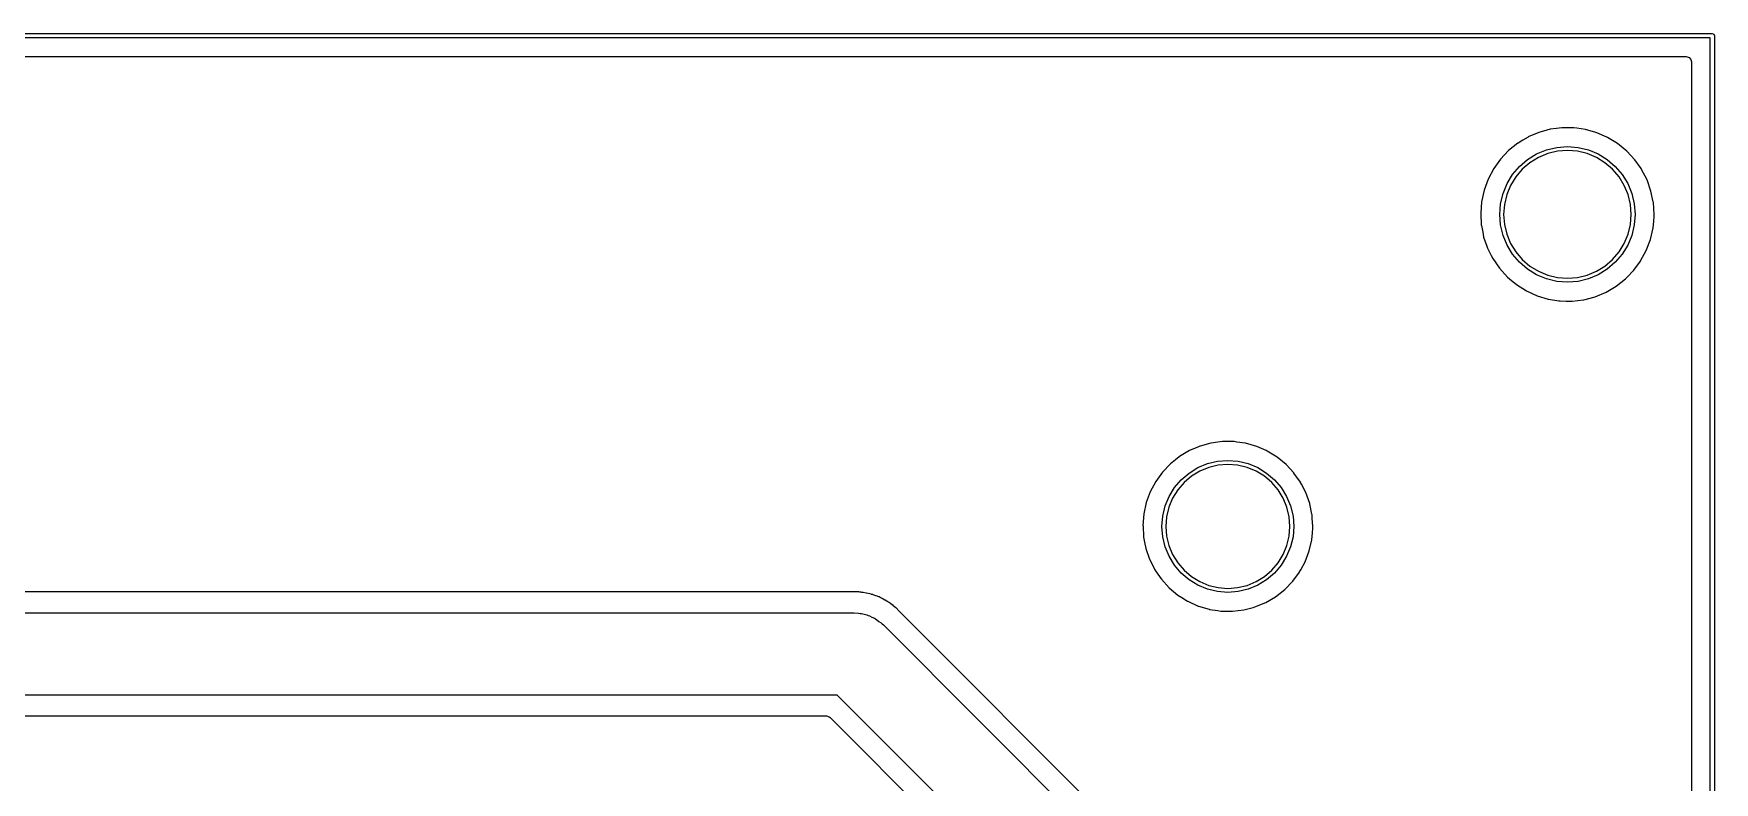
# Model space of a CAD drawing. Extents: x 71 to 221, y -163 to -63.
# Drawn here: x 179.81 to 220.75, y -81.18 to -62.95 of the extents above; entities that cross this region are included whole.
import ezdxf

# ---------------------------------------------------------------- set-up
doc = ezdxf.new("R2010")
doc.units = 0
doc.layers.add('BLACK', color=7, linetype='CONTINUOUS')

msp = doc.modelspace()

# ---------------------------------------------------------------- linework, layer by layer
at = {"layer": 'BLACK', "linetype": 'CONTINUOUS'}
for p, q in [((70.7, -62.95), (220.7, -62.95)), ((220.7, -62.95), (220.735, -62.9646)), ((220.735, -62.9646), (220.75, -63)), ((220.75, -63), (220.75, -163)), ((220.65, -63.05), (70.75, -63.05)), ((220.65, -162.95), (220.65, -63.05)), ((71.3345, -63.5085), (220.065, -63.5085)), ((220.065, -63.5085), (220.134, -63.5285)), ((220.134, -63.5285), (220.18, -63.5822)), ((220.18, -63.5822), (220.191, -63.6345)), ((220.191, -63.6345), (220.191, -162.365)), ((216.211, -65.4669), (216.086, -65.5415)), ((216.214, -65.4652), (216.211, -65.4669)), ((216.471, -65.3558), (216.214, -65.4652)), ((216.214, -65.4652), (216.214, -65.4652)), ((216.475, -65.3541), (216.471, -65.3558)), ((216.671, -65.3004), (216.475, -65.3541)), ((216.748, -65.2794), (216.671, -65.3004)), ((216.752, -65.2783), (216.748, -65.2794)), ((216.748, -65.2794), (216.748, -65.2794)), ((216.908, -65.2578), (216.752, -65.2783)), ((217.033, -65.2413), (216.908, -65.2578)), ((217.037, -65.2407), (217.033, -65.2413)), ((217.033, -65.2413), (217.033, -65.2413)), ((217.042, -65.2408), (217.037, -65.2407)), ((217.32, -65.2422), (217.042, -65.2408)), ((217.042, -65.2408), (217.042, -65.2408)), ((217.325, -65.2422), (217.32, -65.2422)), ((217.32, -65.2422), (217.32, -65.2422)), ((217.329, -65.2429), (217.325, -65.2422)), ((217.397, -65.2525), (217.329, -65.2429)), ((217.329, -65.2429), (217.329, -65.2429)), ((217.609, -65.2828), (217.397, -65.2525)), ((217.614, -65.2839), (217.609, -65.2828)), ((217.86, -65.3541), (217.614, -65.2839)), ((217.614, -65.2839), (217.614, -65.2839)), ((217.886, -65.3615), (217.86, -65.3541)), ((217.89, -65.3632), (217.886, -65.3615)), ((218.131, -65.4691), (217.89, -65.3632)), ((218.149, -65.4771), (218.131, -65.4691)), ((218.394, -65.6273), (218.149, -65.4771)), ((215.739, -65.7943), (215.542, -66.0029)), ((215.964, -65.6146), (215.739, -65.7943)), ((215.968, -65.6124), (215.964, -65.6146)), ((216.086, -65.5415), (215.968, -65.6124)), ((215.968, -65.6124), (215.968, -65.6124)), ((216.2, -66.0151), (216.421, -65.8798)), ((216.421, -65.8798), (216.66, -65.7808)), ((216.69, -65.8713), (216.464, -65.9647)), ((216.66, -65.7808), (216.912, -65.7203)), ((216.927, -65.8143), (216.69, -65.8713)), ((216.912, -65.7203), (217.17, -65.7)), ((217.17, -65.7952), (216.927, -65.8143)), ((217.17, -65.7), (217.428, -65.7203)), ((217.413, -65.8143), (217.17, -65.7952)), ((217.65, -65.8713), (217.413, -65.8143)), ((217.428, -65.7203), (217.68, -65.7808)), ((217.876, -65.9647), (217.65, -65.8713)), ((217.68, -65.7808), (217.919, -65.8798)), ((217.919, -65.8798), (218.14, -66.0151)), ((218.617, -65.8094), (218.394, -65.6273)), ((218.812, -66.02), (218.617, -65.8094)), ((215.374, -66.2363), (215.239, -66.4904)), ((215.542, -66.0029), (215.374, -66.2363)), ((215.835, -66.3802), (216.003, -66.1833)), ((216.071, -66.2506), (215.912, -66.4361)), ((216.003, -66.1833), (216.2, -66.0151)), ((216.256, -66.0921), (216.071, -66.2506)), ((216.464, -65.9647), (216.256, -66.0921)), ((218.084, -66.0921), (217.876, -65.9647)), ((218.269, -66.2506), (218.084, -66.0921)), ((218.14, -66.0151), (218.337, -66.1833)), ((218.428, -66.4361), (218.269, -66.2506)), ((218.337, -66.1833), (218.505, -66.3802)), ((218.815, -66.0235), (218.812, -66.02)), ((218.964, -66.2363), (218.815, -66.0235)), ((218.978, -66.2552), (218.964, -66.2363)), ((219.11, -66.5107), (218.978, -66.2552)), ((215.239, -66.4904), (215.14, -66.7604)), ((215.601, -66.8401), (215.7, -66.6009)), ((215.785, -66.6441), (215.691, -66.8695)), ((215.7, -66.6009), (215.835, -66.3802)), ((215.912, -66.4361), (215.785, -66.6441)), ((218.555, -66.6441), (218.428, -66.4361)), ((218.505, -66.3802), (218.64, -66.6009)), ((218.649, -66.8695), (218.555, -66.6441)), ((218.64, -66.6009), (218.739, -66.8401)), ((219.206, -66.7817), (219.11, -66.5107)), ((215.079, -67.0455), (215.057, -67.3214)), ((215.14, -66.7604), (215.079, -67.0413)), ((215.079, -67.0413), (215.079, -67.0455)), ((215.52, -67.35), (215.54, -67.0919)), ((215.54, -67.0919), (215.601, -66.8401)), ((215.634, -67.1068), (215.615, -67.35)), ((215.691, -66.8695), (215.634, -67.1068)), ((218.706, -67.1068), (218.649, -66.8695)), ((218.725, -67.35), (218.706, -67.1068)), ((218.739, -66.8401), (218.8, -67.0919)), ((218.8, -67.0919), (218.82, -67.35)), ((219.206, -66.7859), (219.206, -66.7817)), ((219.259, -67.0413), (219.206, -66.7859)), ((219.264, -67.0632), (219.259, -67.0413)), ((219.283, -67.35), (219.264, -67.0632)), ((215.057, -67.3214), (215.057, -67.3214)), ((215.057, -67.3214), (215.057, -67.3214)), ((215.057, -67.3214), (215.057, -67.3279)), ((215.057, -67.3279), (215.073, -67.6149)), ((215.54, -67.6081), (215.52, -67.35)), ((215.615, -67.35), (215.634, -67.5932)), ((218.706, -67.5932), (218.725, -67.35)), ((218.82, -67.35), (218.8, -67.6081)), ((219.257, -67.6806), (219.272, -67.5207)), ((219.272, -67.5207), (219.283, -67.3967)), ((219.283, -67.3943), (219.283, -67.35)), ((219.283, -67.3967), (219.283, -67.3943)), ((219.283, -67.3967), (219.283, -67.3967)), ((215.073, -67.6149), (215.074, -67.6191)), ((215.074, -67.6191), (215.074, -67.6191)), ((215.074, -67.6191), (215.106, -67.7819)), ((215.106, -67.7819), (215.129, -67.897)), ((215.129, -67.897), (215.13, -67.901)), ((215.13, -67.901), (215.13, -67.901)), ((215.13, -67.901), (215.206, -68.1218)), ((215.601, -67.8599), (215.54, -67.6081)), ((215.7, -68.0991), (215.601, -67.8599)), ((215.634, -67.5932), (215.691, -67.8305)), ((215.691, -67.8305), (215.785, -68.0559)), ((218.555, -68.0559), (218.649, -67.8305)), ((218.739, -67.8599), (218.64, -68.0991)), ((218.649, -67.8305), (218.706, -67.5932)), ((218.8, -67.6081), (218.739, -67.8599)), ((219.092, -68.2298), (219.193, -67.9608)), ((219.193, -67.9608), (219.257, -67.6806)), ((215.206, -68.1218), (215.222, -68.169)), ((215.222, -68.169), (215.224, -68.1728)), ((215.224, -68.1728), (215.311, -68.3471)), ((215.311, -68.3471), (215.351, -68.4258)), ((215.835, -68.3198), (215.7, -68.0991)), ((215.785, -68.0559), (215.912, -68.2639)), ((216.003, -68.5167), (215.835, -68.3198)), ((215.912, -68.2639), (216.071, -68.4494)), ((218.269, -68.4494), (218.428, -68.2639)), ((218.505, -68.3198), (218.337, -68.5167)), ((218.428, -68.2639), (218.555, -68.0559)), ((218.64, -68.0991), (218.505, -68.3198)), ((218.954, -68.4824), (219.092, -68.2298)), ((215.351, -68.4258), (215.514, -68.6628)), ((215.514, -68.6628), (215.707, -68.8754)), ((216.2, -68.6849), (216.003, -68.5167)), ((216.071, -68.4494), (216.256, -68.6079)), ((216.421, -68.8202), (216.2, -68.6849)), ((216.256, -68.6079), (216.464, -68.7353)), ((216.464, -68.7353), (216.69, -68.8287)), ((217.65, -68.8287), (217.876, -68.7353)), ((217.876, -68.7353), (218.084, -68.6079)), ((218.14, -68.6849), (217.919, -68.8202)), ((218.084, -68.6079), (218.269, -68.4494)), ((218.337, -68.5167), (218.14, -68.6849)), ((218.625, -68.8781), (218.781, -68.7172)), ((218.781, -68.7172), (218.784, -68.7141)), ((218.784, -68.7141), (218.787, -68.7107)), ((218.787, -68.7107), (218.952, -68.4859)), ((218.787, -68.7107), (218.787, -68.7107)), ((218.952, -68.4859), (218.954, -68.4824)), ((215.707, -68.8754), (215.711, -68.8781)), ((215.711, -68.8781), (215.711, -68.8781)), ((215.711, -68.8781), (215.761, -68.9206)), ((215.761, -68.9206), (215.928, -69.0598)), ((215.928, -69.0598), (216.171, -69.2126)), ((216.66, -68.9192), (216.421, -68.8202)), ((216.912, -68.9797), (216.66, -68.9192)), ((216.69, -68.8287), (216.927, -68.8857)), ((217.17, -69), (216.912, -68.9797)), ((216.927, -68.8857), (217.17, -68.9048)), ((217.17, -68.9048), (217.413, -68.8857)), ((217.428, -68.9797), (217.17, -69)), ((217.413, -68.8857), (217.65, -68.8287)), ((217.68, -68.9192), (217.428, -68.9797)), ((217.919, -68.8202), (217.68, -68.9192)), ((218.11, -69.243), (218.358, -69.098)), ((218.358, -69.098), (218.584, -68.9206)), ((218.584, -68.9206), (218.625, -68.8781)), ((216.171, -69.2126), (216.433, -69.3309)), ((216.433, -69.3309), (216.437, -69.3321)), ((216.437, -69.3321), (216.705, -69.4113)), ((216.705, -69.4113), (216.705, -69.4113)), ((216.705, -69.4113), (216.709, -69.4125)), ((216.709, -69.4125), (216.713, -69.4132)), ((216.713, -69.4132), (216.713, -69.4132)), ((216.713, -69.4132), (216.962, -69.4512)), ((216.962, -69.4512), (216.993, -69.456)), ((216.993, -69.456), (217.139, -69.4583)), ((217.139, -69.4583), (217.276, -69.4605)), ((217.276, -69.4605), (217.276, -69.4605)), ((217.276, -69.4605), (217.281, -69.4605)), ((217.281, -69.4605), (217.285, -69.46)), ((217.285, -69.46), (217.562, -69.4265)), ((217.285, -69.46), (217.285, -69.46)), ((217.562, -69.4265), (217.566, -69.426)), ((217.562, -69.4265), (217.562, -69.4265)), ((217.566, -69.426), (217.844, -69.353)), ((217.844, -69.353), (218.11, -69.243)), ((207.716, -73.2481), (207.621, -73.3244)), ((207.719, -73.2454), (207.716, -73.2481)), ((207.716, -73.2481), (207.716, -73.2481)), ((207.961, -73.1009), (207.719, -73.2454)), ((207.965, -73.0992), (207.961, -73.1009)), ((208.182, -73.0065), (207.965, -73.0992)), ((207.965, -73.0992), (207.965, -73.0992)), ((208.22, -72.9905), (208.182, -73.0065)), ((208.224, -72.9894), (208.22, -72.9905)), ((208.487, -72.9174), (208.224, -72.9894)), ((208.491, -72.9162), (208.487, -72.9174)), ((208.487, -72.9174), (208.487, -72.9174)), ((208.652, -72.895), (208.491, -72.9162)), ((208.766, -72.88), (208.652, -72.895)), ((208.77, -72.8795), (208.766, -72.88)), ((208.766, -72.88), (208.766, -72.88)), ((208.774, -72.8795), (208.77, -72.8795)), ((208.904, -72.8802), (208.774, -72.8795)), ((208.774, -72.8795), (208.774, -72.8795)), ((209.052, -72.881), (208.904, -72.8802)), ((209.12, -72.8907), (209.052, -72.881)), ((209.326, -72.92), (209.12, -72.8907)), ((209.33, -72.9206), (209.326, -72.92)), ((209.326, -72.92), (209.326, -72.92)), ((209.601, -72.9977), (209.33, -72.9206)), ((209.605, -72.9994), (209.601, -72.9977)), ((209.836, -73.1009), (209.605, -72.9994)), ((209.605, -72.9994), (209.605, -72.9994)), ((209.859, -73.1108), (209.836, -73.1009)), ((210.099, -73.2579), (209.859, -73.1108)), ((210.316, -73.4362), (210.099, -73.2579)), ((207.306, -73.6256), (207.142, -73.8541)), ((207.5, -73.4214), (207.306, -73.6256)), ((207.621, -73.3244), (207.5, -73.4214)), ((207.765, -73.809), (207.956, -73.6454)), ((207.956, -73.6454), (208.171, -73.5137)), ((208.214, -73.5987), (208.012, -73.7225)), ((208.171, -73.5137), (208.404, -73.4173)), ((208.433, -73.508), (208.214, -73.5987)), ((208.404, -73.4173), (208.649, -73.3585)), ((208.664, -73.4527), (208.433, -73.508)), ((208.649, -73.3585), (208.9, -73.3387)), ((208.9, -73.4341), (208.664, -73.4527)), ((208.9, -73.3387), (209.151, -73.3585)), ((209.136, -73.4527), (208.9, -73.4341)), ((209.367, -73.508), (209.136, -73.4527)), ((209.151, -73.3585), (209.396, -73.4173)), ((209.586, -73.5987), (209.367, -73.508)), ((209.396, -73.4173), (209.629, -73.5137)), ((209.788, -73.7225), (209.586, -73.5987)), ((209.629, -73.5137), (209.844, -73.6454)), ((209.844, -73.6454), (210.035, -73.809)), ((210.508, -73.6423), (210.316, -73.4362)), ((210.51, -73.6458), (210.508, -73.6423)), ((210.667, -73.8691), (210.51, -73.6458)), ((210.51, -73.6458), (210.51, -73.6458)), ((207.01, -74.1028), (206.913, -74.3671)), ((207.142, -73.8541), (207.01, -74.1028)), ((207.469, -74.2154), (207.601, -74.0006)), ((207.678, -74.0566), (207.554, -74.2587)), ((207.601, -74.0006), (207.765, -73.809)), ((207.832, -73.8764), (207.678, -74.0566)), ((208.012, -73.7225), (207.832, -73.8764)), ((209.968, -73.8764), (209.788, -73.7225)), ((210.122, -74.0566), (209.968, -73.8764)), ((210.035, -73.809), (210.199, -74.0006)), ((210.246, -74.2587), (210.122, -74.0566)), ((210.199, -74.0006), (210.331, -74.2154)), ((210.67, -73.8726), (210.667, -73.8691)), ((210.672, -73.8764), (210.67, -73.8726)), ((210.693, -73.9186), (210.672, -73.8764)), ((210.672, -73.8764), (210.672, -73.8764)), ((210.799, -74.1227), (210.693, -73.9186)), ((206.913, -74.3671), (206.853, -74.6421)), ((207.314, -74.6932), (207.373, -74.4482)), ((207.373, -74.4482), (207.469, -74.2154)), ((207.464, -74.4777), (207.408, -74.7081)), ((207.554, -74.2587), (207.464, -74.4777)), ((210.336, -74.4777), (210.246, -74.2587)), ((210.331, -74.2154), (210.427, -74.4482)), ((210.392, -74.7081), (210.336, -74.4777)), ((210.427, -74.4482), (210.486, -74.6932)), ((210.893, -74.388), (210.799, -74.1227)), ((210.894, -74.3922), (210.893, -74.388)), ((210.946, -74.6466), (210.894, -74.3922)), ((206.853, -74.6421), (206.831, -74.9227)), ((207.294, -74.9444), (207.314, -74.6932)), ((207.408, -74.7081), (207.39, -74.9444)), ((210.41, -74.9444), (210.392, -74.7081)), ((210.486, -74.6932), (210.506, -74.9444)), ((210.95, -74.6636), (210.946, -74.6466)), ((210.95, -74.6678), (210.95, -74.6636)), ((210.95, -74.6679), (210.95, -74.6678)), ((210.955, -74.741), (210.95, -74.6679)), ((210.969, -74.9444), (210.955, -74.741)), ((206.831, -74.9227), (206.832, -74.9297)), ((206.832, -74.9297), (206.847, -75.2037)), ((206.847, -75.2037), (206.848, -75.2079)), ((206.848, -75.2079), (206.848, -75.2079)), ((206.848, -75.2079), (206.872, -75.3298)), ((206.872, -75.3298), (206.902, -75.4799)), ((207.314, -75.1955), (207.294, -74.9444)), ((207.373, -75.4405), (207.314, -75.1955)), ((207.39, -74.9444), (207.408, -75.1806)), ((207.408, -75.1806), (207.464, -75.4111)), ((210.336, -75.4111), (210.392, -75.1806)), ((210.392, -75.1806), (210.41, -74.9444)), ((210.486, -75.1955), (210.427, -75.4405)), ((210.506, -74.9444), (210.486, -75.1955)), ((210.881, -75.5424), (210.943, -75.268)), ((210.943, -75.268), (210.958, -75.105)), ((210.958, -75.105), (210.968, -74.9902)), ((210.968, -74.9902), (210.969, -74.9877)), ((210.968, -74.9902), (210.968, -74.9902)), ((210.969, -74.9877), (210.969, -74.9444)), ((206.902, -75.4799), (206.903, -75.4839)), ((206.903, -75.4839), (206.903, -75.4839)), ((206.903, -75.4839), (206.991, -75.7421)), ((207.469, -75.6733), (207.373, -75.4405)), ((207.464, -75.4111), (207.554, -75.63)), ((207.601, -75.8881), (207.469, -75.6733)), ((207.554, -75.63), (207.678, -75.8321)), ((210.122, -75.8321), (210.246, -75.63)), ((210.331, -75.6733), (210.199, -75.8881)), ((210.246, -75.63), (210.336, -75.4111)), ((210.427, -75.4405), (210.331, -75.6733)), ((210.781, -75.8056), (210.881, -75.5424)), ((206.991, -75.7421), (206.993, -75.7461)), ((206.993, -75.7461), (207.119, -75.9976)), ((207.119, -75.9976), (207.122, -76.0011)), ((207.122, -76.0011), (207.248, -76.1854)), ((207.765, -76.0797), (207.601, -75.8881)), ((207.678, -75.8321), (207.832, -76.0123)), ((207.956, -76.2434), (207.765, -76.0797)), ((207.832, -76.0123), (208.012, -76.1662)), ((209.788, -76.1662), (209.968, -76.0123)), ((210.035, -76.0797), (209.844, -76.2434)), ((209.968, -76.0123), (210.122, -75.8321)), ((210.199, -75.8881), (210.035, -76.0797)), ((210.483, -76.2763), (210.644, -76.0564)), ((210.644, -76.0564), (210.647, -76.053)), ((210.647, -76.053), (210.675, -76.0011)), ((210.675, -76.0011), (210.779, -75.8094)), ((210.779, -75.8094), (210.781, -75.8056)), ((210.779, -75.8094), (210.779, -75.8094)), ((199.72, -76.5415), (135.854, -76.5415)), ((199.732, -76.5409), (199.72, -76.5415)), ((199.735, -76.5406), (199.732, -76.5409)), ((199.774, -76.5368), (199.735, -76.5406)), ((199.838, -76.5409), (199.774, -76.5368)), ((199.844, -76.5413), (199.838, -76.5409)), ((199.852, -76.5415), (199.844, -76.5413)), ((199.908, -76.5415), (199.852, -76.5415)), ((199.909, -76.5416), (199.908, -76.5415)), ((199.933, -76.5426), (199.909, -76.5416)), ((199.909, -76.5416), (199.909, -76.5416)), ((199.937, -76.5428), (199.933, -76.5426)), ((199.933, -76.5426), (199.933, -76.5426)), ((199.97, -76.5484), (199.937, -76.5428)), ((199.983, -76.55), (199.97, -76.5484)), ((200.016, -76.5521), (199.983, -76.55)), ((200.092, -76.5695), (200.016, -76.5521)), ((207.248, -76.1854), (207.279, -76.2295)), ((207.279, -76.2295), (207.468, -76.4377)), ((207.468, -76.4377), (207.471, -76.4404)), ((207.471, -76.4404), (207.681, -76.6154)), ((208.171, -76.375), (207.956, -76.2434)), ((208.012, -76.1662), (208.214, -76.29)), ((208.404, -76.4714), (208.171, -76.375)), ((208.214, -76.29), (208.433, -76.3807)), ((208.649, -76.5302), (208.404, -76.4714)), ((208.433, -76.3807), (208.664, -76.4361)), ((208.9, -76.55), (208.649, -76.5302)), ((208.664, -76.4361), (208.9, -76.4547)), ((208.9, -76.4547), (209.136, -76.4361)), ((209.151, -76.5302), (208.9, -76.55)), ((209.136, -76.4361), (209.367, -76.3807)), ((209.396, -76.4714), (209.151, -76.5302)), ((209.367, -76.3807), (209.586, -76.29)), ((209.629, -76.375), (209.396, -76.4714)), ((209.586, -76.29), (209.788, -76.1662)), ((209.844, -76.2434), (209.629, -76.375)), ((210.063, -76.6556), (210.284, -76.4819)), ((210.284, -76.4819), (210.48, -76.2798)), ((210.48, -76.2798), (210.483, -76.2763)), ((210.483, -76.2763), (210.483, -76.2763)), ((200.099, -76.5708), (200.092, -76.5695)), ((200.176, -76.5841), (200.099, -76.5708)), ((200.207, -76.5948), (200.176, -76.5841)), ((200.221, -76.5986), (200.207, -76.5948)), ((200.253, -76.6058), (200.221, -76.5986)), ((200.257, -76.6077), (200.253, -76.6058)), ((200.325, -76.6353), (200.257, -76.6077)), ((200.257, -76.6077), (200.257, -76.6077)), ((200.332, -76.6376), (200.325, -76.6353)), ((200.401, -76.6615), (200.332, -76.6376)), ((200.406, -76.6632), (200.401, -76.6615)), ((200.401, -76.6615), (200.401, -76.6615)), ((200.431, -76.6768), (200.406, -76.6632)), ((200.435, -76.6787), (200.431, -76.6768)), ((200.447, -76.6845), (200.435, -76.6787)), ((200.478, -76.6968), (200.447, -76.6845)), ((200.545, -76.7375), (200.478, -76.6968)), ((200.551, -76.7408), (200.545, -76.7375)), ((200.62, -76.7779), (200.551, -76.7408)), ((200.646, -76.7978), (200.62, -76.7779)), ((200.657, -76.8055), (200.646, -76.7978)), ((200.681, -76.8199), (200.657, -76.8055)), ((200.685, -76.8225), (200.681, -76.8199)), ((200.681, -76.8199), (200.681, -76.8199)), ((200.689, -76.8258), (200.685, -76.8225)), ((200.745, -76.8734), (200.689, -76.8258)), ((200.689, -76.8258), (200.689, -76.8258)), ((200.75, -76.8776), (200.745, -76.8734)), ((200.813, -76.9253), (200.75, -76.8776)), ((200.816, -76.929), (200.813, -76.9253)), ((200.881, -76.9978), (200.816, -76.929)), ((200.816, -76.929), (200.816, -76.929)), ((207.681, -76.6154), (207.681, -76.6154)), ((207.681, -76.6154), (207.684, -76.6182)), ((207.684, -76.6182), (207.775, -76.6754)), ((207.775, -76.6754), (207.919, -76.7655)), ((207.919, -76.7655), (207.919, -76.7655)), ((207.919, -76.7655), (207.922, -76.7677)), ((207.922, -76.7677), (208.179, -76.8836)), ((208.179, -76.8836), (208.183, -76.8848)), ((208.183, -76.8848), (208.445, -76.9623)), ((208.445, -76.9623), (208.445, -76.9623)), ((208.445, -76.9623), (208.449, -76.9635)), ((208.449, -76.9635), (208.453, -76.9641)), ((208.453, -76.9641), (208.453, -76.9641)), ((208.453, -76.9641), (208.651, -76.9944)), ((209.288, -76.9767), (209.519, -76.9161)), ((209.519, -76.9161), (209.556, -76.9063)), ((209.556, -76.9063), (209.56, -76.9053)), ((209.556, -76.9063), (209.556, -76.9063)), ((209.56, -76.9053), (209.82, -76.7976)), ((209.82, -76.7976), (210.063, -76.6556)), ((135.83, -77.05), (199.8, -77.05)), ((199.8, -77.05), (199.905, -77.0555)), ((199.905, -77.0555), (199.94, -77.063)), ((199.94, -77.063), (199.977, -77.0658)), ((199.977, -77.0658), (200.039, -77.0836)), ((200.039, -77.0836), (200.102, -77.0968)), ((200.102, -77.0968), (200.136, -77.1114)), ((200.136, -77.1114), (200.171, -77.1215)), ((200.171, -77.1215), (200.229, -77.1514)), ((200.229, -77.1514), (200.288, -77.1771)), ((200.288, -77.1771), (200.318, -77.1981)), ((200.318, -77.1981), (200.35, -77.2152)), ((200.35, -77.2152), (200.401, -77.256)), ((200.401, -77.256), (200.453, -77.293)), ((200.453, -77.293), (200.479, -77.3197)), ((200.479, -77.3197), (200.507, -77.3429)), ((200.507, -77.3429), (215.957, -92.7929)), ((200.884, -77.0003), (200.881, -76.9978)), ((216.26, -92.3766), (200.884, -77.0003)), ((208.651, -76.9944), (208.727, -77.0061)), ((208.727, -77.0061), (208.87, -77.0083)), ((208.87, -77.0083), (209.004, -77.0104)), ((209.004, -77.0104), (209.004, -77.0104)), ((209.004, -77.0104), (209.008, -77.0105)), ((209.008, -77.0105), (209.288, -76.9767)), ((199.386, -79.05), (136.244, -79.05)), ((214.25, -93.9142), (199.386, -79.05)), ((136.507, -79.5585), (199.123, -79.5585)), ((199.123, -79.5585), (199.191, -79.5785)), ((199.191, -79.5785), (199.212, -79.5954)), ((199.212, -79.5954), (213.705, -94.0879))]:
    msp.add_line(p, q, dxfattribs=at)

doc.saveas('drawing.dxf')
